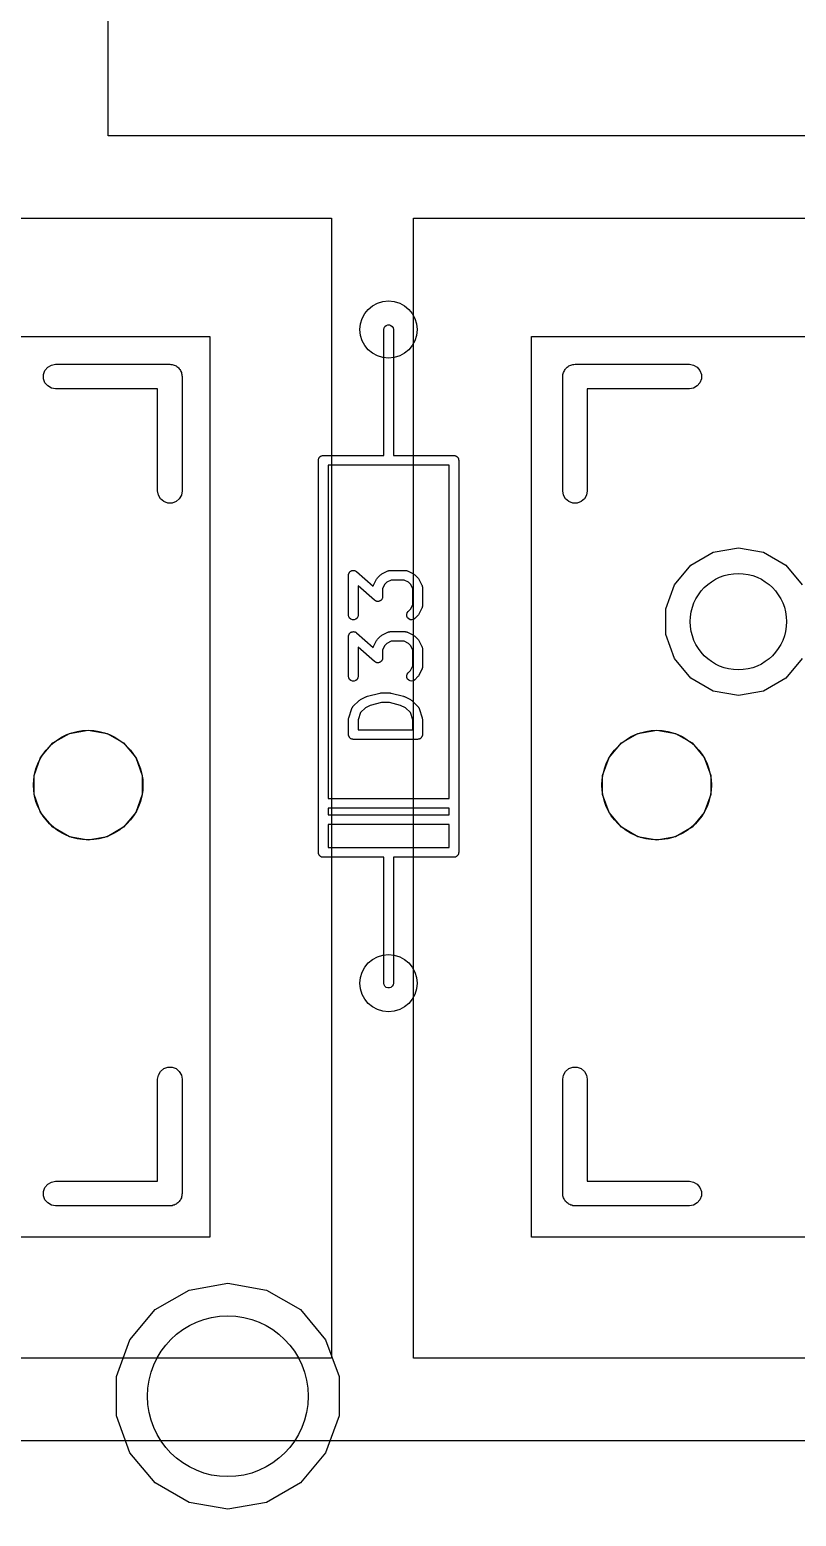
# Model space of a CAD drawing. Header units: millimetres. Extents: x 71 to 299, y 93 to 256.
# Drawn here: x 142.62 to 154.54, y 147.42 to 170.52 of the extents above; entities that cross this region are included whole.
import ezdxf

# ---------------------------------------------------------------- set-up
doc = ezdxf.new("R2010")
doc.units = ezdxf.units.MM
for name, color, linetype in [('BLACK', 7, 'Continuous'), ('PCB', 4, 'Continuous'), ('PCB_参照', 4, 'Continuous'), ('プレート', 6, 'Continuous'), ('物理キー', 7, 'Continuous'), ('裏面', 3, 'Continuous')]:
    doc.layers.add(name, color=color, linetype=linetype)

# ---------------------------------------------------------------- blocks, each defined once
blk = doc.blocks.new('PCB詳細')
at = {"layer": 'BLACK'}
for p, q in [((83.925, -90.92), (83.9295, -90.8943)), ((83.925, -92.19), (83.925, -90.92)), ((83.9295, -90.8943), (83.9425, -90.8718)), ((83.9425, -90.8718), (83.9625, -90.855)), ((83.9625, -90.855), (83.987, -90.8461)), ((83.987, -90.8461), (84.013, -90.8461)), ((84.013, -90.8461), (84.0375, -90.855)), ((84.0375, -90.855), (84.0575, -90.8718)), ((84.0575, -90.8718), (84.0705, -90.8943)), ((84.0705, -90.8943), (84.075, -90.92)), ((84.075, -90.92), (84.075, -92.19)), ((78.6995, -91.5041), (78.7568, -91.471)), ((78.7568, -91.471), (78.822, -91.4595)), ((78.822, -91.4595), (80.6, -91.4595)), ((80.6, -91.4595), (80.6164, -91.4624)), ((80.6164, -91.4624), (80.6331, -91.4624)), ((80.6331, -91.4624), (80.6487, -91.4681)), ((80.6487, -91.4681), (80.6652, -91.471)), ((80.6652, -91.471), (80.6796, -91.4793)), ((80.6796, -91.4793), (80.6953, -91.485)), ((80.6953, -91.485), (80.708, -91.4957)), ((80.708, -91.4957), (80.7225, -91.5041)), ((86.7775, -91.5041), (86.792, -91.4957)), ((86.792, -91.4957), (86.8047, -91.485)), ((86.8047, -91.485), (86.8204, -91.4793)), ((86.8204, -91.4793), (86.8348, -91.471)), ((86.8348, -91.471), (86.8513, -91.4681)), ((86.8513, -91.4681), (86.8669, -91.4624)), ((86.8669, -91.4624), (86.8836, -91.4624)), ((86.8836, -91.4624), (86.9, -91.4595)), ((86.9, -91.4595), (88.678, -91.4595)), ((88.678, -91.4595), (88.7432, -91.471)), ((88.7432, -91.471), (88.8005, -91.5041)), ((78.6344, -91.6169), (78.657, -91.5547)), ((78.6344, -91.6831), (78.6344, -91.6169)), ((78.657, -91.7452), (78.6344, -91.6831)), ((78.657, -91.5547), (78.6995, -91.5041)), ((80.7225, -91.5041), (80.7332, -91.5168)), ((80.7332, -91.5168), (80.7459, -91.5275)), ((80.7459, -91.5275), (80.7543, -91.542)), ((80.7543, -91.542), (80.765, -91.5547)), ((80.765, -91.5547), (80.7707, -91.5704)), ((80.7707, -91.5704), (80.779, -91.5848)), ((80.779, -91.5848), (80.7819, -91.6013)), ((80.7819, -91.6013), (80.7876, -91.6169)), ((80.7876, -91.6169), (80.7876, -91.6336)), ((80.7876, -91.6336), (80.7905, -91.65)), ((80.7905, -91.65), (80.7905, -93.428)), ((86.7095, -91.65), (86.7124, -91.6336)), ((86.7095, -93.428), (86.7095, -91.65)), ((86.7124, -91.6169), (86.7181, -91.6013)), ((86.7124, -91.6336), (86.7124, -91.6169)), ((86.7181, -91.6013), (86.721, -91.5848)), ((86.721, -91.5848), (86.7293, -91.5704)), ((86.7293, -91.5704), (86.735, -91.5547)), ((86.735, -91.5547), (86.7457, -91.542)), ((86.7457, -91.542), (86.7541, -91.5275)), ((86.7541, -91.5275), (86.7668, -91.5168)), ((86.7668, -91.5168), (86.7775, -91.5041)), ((88.8005, -91.5041), (88.843, -91.5547)), ((88.843, -91.5547), (88.8656, -91.6169)), ((88.8656, -91.6831), (88.843, -91.7452)), ((88.8656, -91.6169), (88.8656, -91.6831)), ((78.6995, -91.7959), (78.657, -91.7452)), ((78.7568, -91.829), (78.6995, -91.7959)), ((78.822, -91.8405), (78.7568, -91.829)), ((80.4095, -91.8405), (78.822, -91.8405)), ((80.4095, -93.428), (80.4095, -91.8405)), ((88.678, -91.8405), (87.0905, -91.8405)), ((87.0905, -91.8405), (87.0905, -93.428)), ((88.7432, -91.829), (88.678, -91.8405)), ((88.8005, -91.7959), (88.7432, -91.829)), ((88.843, -91.7452), (88.8005, -91.7959)), ((83.925, -92.877), (83.925, -92.19)), ((84.075, -92.19), (84.075, -92.877)), ((82.9415, -92.8913), (82.9465, -92.887)), ((82.9465, -92.887), (82.9527, -92.8848)), ((82.9527, -92.8848), (82.9583, -92.8815)), ((82.9583, -92.8815), (82.9648, -92.8804)), ((82.9648, -92.8804), (82.971, -92.8781)), ((82.971, -92.8781), (82.9775, -92.8781)), ((82.9775, -92.8781), (82.984, -92.877)), ((82.984, -92.877), (83.925, -92.877)), ((84.075, -92.877), (85.016, -92.877)), ((85.016, -92.877), (85.0225, -92.8781)), ((85.0225, -92.8781), (85.029, -92.8781)), ((85.029, -92.8781), (85.0352, -92.8804)), ((85.0352, -92.8804), (85.0417, -92.8815)), ((85.0417, -92.8815), (85.0473, -92.8848)), ((85.0473, -92.8848), (85.0535, -92.887)), ((85.0535, -92.887), (85.0585, -92.8913)), ((82.909, -92.952), (82.9101, -92.9455)), ((82.909, -99.048), (82.909, -92.952)), ((82.9101, -92.939), (82.9124, -92.9328)), ((82.9101, -92.9455), (82.9101, -92.939)), ((82.9124, -92.9328), (82.9135, -92.9263)), ((82.9135, -92.9263), (82.9168, -92.9207)), ((82.9168, -92.9207), (82.919, -92.9145)), ((82.919, -92.9145), (82.9233, -92.9095)), ((82.9233, -92.9095), (82.9265, -92.9038)), ((82.9265, -92.9038), (82.9316, -92.8996)), ((82.9316, -92.8996), (82.9358, -92.8945)), ((82.9358, -92.8945), (82.9415, -92.8913)), ((84, -93.027), (83.059, -93.027)), ((83.059, -93.027), (83.059, -98.211)), ((84.941, -93.027), (84, -93.027)), ((84.941, -98.211), (84.941, -93.027)), ((85.0585, -92.8913), (85.0642, -92.8945)), ((85.0642, -92.8945), (85.0684, -92.8996)), ((85.0684, -92.8996), (85.0735, -92.9038)), ((85.0735, -92.9038), (85.0767, -92.9095)), ((85.0767, -92.9095), (85.081, -92.9145)), ((85.081, -92.9145), (85.0832, -92.9207)), ((85.0832, -92.9207), (85.0865, -92.9263)), ((85.0865, -92.9263), (85.0876, -92.9328)), ((85.0876, -92.9328), (85.0899, -92.939)), ((85.0899, -92.939), (85.0899, -92.9455)), ((85.0899, -92.9455), (85.091, -92.952)), ((85.091, -92.952), (85.091, -99.048)), ((80.421, -93.4932), (80.4095, -93.428)), ((80.4541, -93.5505), (80.421, -93.4932)), ((80.5048, -93.593), (80.4541, -93.5505)), ((80.7459, -93.5505), (80.6953, -93.593)), ((80.779, -93.4932), (80.7459, -93.5505)), ((80.7905, -93.428), (80.779, -93.4932)), ((86.721, -93.4932), (86.7095, -93.428)), ((86.7541, -93.5505), (86.721, -93.4932)), ((86.8047, -93.593), (86.7541, -93.5505)), ((87.0459, -93.5505), (86.9952, -93.593)), ((87.079, -93.4932), (87.0459, -93.5505)), ((87.0905, -93.428), (87.079, -93.4932)), ((80.5669, -93.6156), (80.5048, -93.593)), ((80.6331, -93.6156), (80.5669, -93.6156)), ((80.6953, -93.593), (80.6331, -93.6156)), ((86.8669, -93.6156), (86.8047, -93.593)), ((86.9331, -93.6156), (86.8669, -93.6156)), ((86.9952, -93.593), (86.9331, -93.6156)), ((88.7025, -94.5811), (89.0476, -94.3818)), ((89.0476, -94.3818), (89.44, -94.3126)), ((89.44, -94.3126), (89.8324, -94.3818)), ((89.8324, -94.3818), (90.1775, -94.5811)), ((83.3774, -94.7381), (83.3787, -94.7309)), ((83.3774, -95.3571), (83.3774, -94.7381)), ((83.3787, -94.7309), (83.3788, -94.7235)), ((83.3788, -94.7235), (83.3809, -94.7181)), ((83.3809, -94.7181), (83.3819, -94.7124)), ((83.3819, -94.7124), (83.3856, -94.7061)), ((83.3856, -94.7061), (83.3882, -94.6993)), ((83.3882, -94.6993), (83.392, -94.6949)), ((83.392, -94.6949), (83.3949, -94.6899)), ((83.3949, -94.6899), (83.4005, -94.6852)), ((83.4005, -94.6852), (83.4054, -94.6797)), ((83.4054, -94.6797), (83.4104, -94.6769)), ((83.4104, -94.6769), (83.4149, -94.6731)), ((83.4149, -94.6731), (83.4218, -94.6706)), ((83.4218, -94.6706), (83.4282, -94.6671)), ((83.4282, -94.6671), (83.4339, -94.6662)), ((83.4339, -94.6662), (83.4394, -94.6642)), ((83.4394, -94.6642), (83.4467, -94.6642)), ((83.4467, -94.6642), (83.4539, -94.6631)), ((83.4539, -94.6631), (83.4596, -94.6642)), ((83.4596, -94.6642), (83.4654, -94.6642)), ((83.4654, -94.6642), (83.4723, -94.6667)), ((83.4723, -94.6667), (83.4795, -94.6682)), ((83.4795, -94.6682), (83.4844, -94.6712)), ((83.4844, -94.6712), (83.4899, -94.6731)), ((83.4899, -94.6731), (83.4955, -94.6779)), ((83.4955, -94.6779), (83.5018, -94.6817)), ((83.5018, -94.6817), (83.7618, -94.9091)), ((83.8279, -94.7803), (83.8755, -94.7327)), ((83.8755, -94.7327), (83.8854, -94.7258)), ((83.8854, -94.7258), (83.895, -94.7186)), ((83.895, -94.7186), (83.9903, -94.671)), ((83.9903, -94.671), (83.9944, -94.6698)), ((83.9944, -94.6698), (83.9982, -94.6676)), ((83.9982, -94.6676), (84.0068, -94.6661)), ((84.0068, -94.6661), (84.0152, -94.6636)), ((84.0152, -94.6636), (84.0196, -94.6638)), ((84.0196, -94.6638), (84.0238, -94.6631)), ((84.0238, -94.6631), (84.2619, -94.6631)), ((84.2619, -94.6631), (84.2662, -94.6638)), ((84.2662, -94.6638), (84.2705, -94.6636)), ((84.2705, -94.6636), (84.2789, -94.6661)), ((84.2789, -94.6661), (84.2876, -94.6676)), ((84.2876, -94.6676), (84.2913, -94.6698)), ((84.2913, -94.6698), (84.2954, -94.671)), ((84.2954, -94.671), (84.3907, -94.7186)), ((84.3907, -94.7186), (84.4003, -94.7258)), ((84.4003, -94.7258), (84.4102, -94.7327)), ((84.4102, -94.7327), (84.4578, -94.7803)), ((88.4464, -94.8863), (88.7025, -94.5811)), ((90.1775, -94.5811), (90.4336, -94.8863)), ((83.7839, -95.1279), (83.5274, -94.9034)), ((83.5274, -94.9034), (83.5274, -95.3571)), ((83.7618, -94.9091), (83.7629, -94.9029)), ((83.7629, -94.9029), (83.765, -94.8992)), ((83.765, -94.8992), (83.7663, -94.895)), ((83.7663, -94.895), (83.8139, -94.7998)), ((83.8139, -94.7998), (83.821, -94.7901)), ((83.821, -94.7901), (83.8279, -94.7803)), ((83.9426, -94.8778), (83.9083, -94.9463)), ((83.9083, -94.9463), (83.9083, -95.0714)), ((83.973, -94.8474), (83.9426, -94.8778)), ((84.0415, -94.8131), (83.973, -94.8474)), ((84.2442, -94.8131), (84.0415, -94.8131)), ((84.3127, -94.8474), (84.2442, -94.8131)), ((84.3431, -94.8778), (84.3127, -94.8474)), ((84.3774, -94.9463), (84.3431, -94.8778)), ((84.3774, -95.1966), (84.3774, -94.9463)), ((84.4578, -94.7803), (84.4647, -94.7901)), ((84.4647, -94.7901), (84.4718, -94.7998)), ((84.4718, -94.7998), (84.5195, -94.895)), ((84.5195, -94.895), (84.5207, -94.8992)), ((84.5207, -94.8992), (84.5229, -94.9029)), ((84.5229, -94.9029), (84.5244, -94.9116)), ((84.5244, -94.9116), (84.5269, -94.92)), ((84.5269, -94.92), (84.5266, -94.9243)), ((84.5266, -94.9243), (84.5274, -94.9286)), ((84.5274, -94.9286), (84.5274, -95.2143)), ((88.3101, -95.2608), (88.4464, -94.8863)), ((83.7902, -95.1317), (83.7839, -95.1279)), ((83.7958, -95.1364), (83.7902, -95.1317)), ((83.8013, -95.1384), (83.7958, -95.1364)), ((83.8062, -95.1414), (83.8013, -95.1384)), ((83.8134, -95.1428), (83.8062, -95.1414)), ((83.8203, -95.1453), (83.8134, -95.1428)), ((83.8261, -95.1453), (83.8203, -95.1453)), ((83.8318, -95.1464), (83.8261, -95.1453)), ((83.839, -95.1453), (83.8318, -95.1464)), ((83.8464, -95.1453), (83.839, -95.1453)), ((83.8518, -95.1433), (83.8464, -95.1453)), ((83.8575, -95.1424), (83.8518, -95.1433)), ((83.8639, -95.1389), (83.8575, -95.1424)), ((83.8708, -95.1364), (83.8639, -95.1389)), ((83.8753, -95.1327), (83.8708, -95.1364)), ((83.8803, -95.1299), (83.8753, -95.1327)), ((83.8852, -95.1243), (83.8803, -95.1299)), ((83.8908, -95.1196), (83.8852, -95.1243)), ((83.8937, -95.1146), (83.8908, -95.1196)), ((83.8975, -95.1103), (83.8937, -95.1146)), ((83.9001, -95.1034), (83.8975, -95.1103)), ((83.9038, -95.0971), (83.9001, -95.1034)), ((83.9048, -95.0914), (83.9038, -95.0971)), ((83.9069, -95.086), (83.9048, -95.0914)), ((83.9071, -95.0786), (83.9069, -95.086)), ((83.9083, -95.0714), (83.9071, -95.0786)), ((84.3431, -95.2651), (84.3774, -95.1966)), ((83.3819, -95.3828), (83.3774, -95.3571)), ((83.3949, -95.4054), (83.3819, -95.3828)), ((83.4149, -95.4221), (83.3949, -95.4054)), ((83.4394, -95.431), (83.4149, -95.4221)), ((83.4654, -95.431), (83.4394, -95.431)), ((83.4899, -95.4221), (83.4654, -95.431)), ((83.5098, -95.4054), (83.4899, -95.4221)), ((83.5229, -95.3828), (83.5098, -95.4054)), ((83.5274, -95.3571), (83.5229, -95.3828)), ((84.2824, -95.3506), (84.2892, -95.3254)), ((84.2847, -95.3766), (84.2824, -95.3506)), ((84.2957, -95.4002), (84.2847, -95.3766)), ((84.2892, -95.3254), (84.3041, -95.3041)), ((84.3141, -95.4186), (84.2957, -95.4002)), ((84.3041, -95.3041), (84.3431, -95.2651)), ((84.3377, -95.4296), (84.3141, -95.4186)), ((84.3637, -95.4319), (84.3377, -95.4296)), ((84.3888, -95.4251), (84.3637, -95.4319)), ((84.4102, -95.4102), (84.3888, -95.4251)), ((84.4578, -95.3626), (84.4102, -95.4102)), ((84.4647, -95.3527), (84.4578, -95.3626)), ((84.4718, -95.3431), (84.4647, -95.3527)), ((84.5195, -95.2478), (84.4718, -95.3431)), ((84.5207, -95.2437), (84.5195, -95.2478)), ((84.5229, -95.2399), (84.5207, -95.2437)), ((84.5244, -95.2313), (84.5229, -95.2399)), ((84.5269, -95.2229), (84.5244, -95.2313)), ((84.5274, -95.2143), (84.5266, -95.2185)), ((84.5266, -95.2185), (84.5269, -95.2229)), ((88.3101, -95.6592), (88.3101, -95.2608)), ((83.3819, -95.6648), (83.3856, -95.6585)), ((83.3856, -95.6585), (83.3882, -95.6516)), ((83.3882, -95.6516), (83.392, -95.6473)), ((83.392, -95.6473), (83.3949, -95.6423)), ((83.3949, -95.6423), (83.4005, -95.6376)), ((83.4005, -95.6376), (83.4054, -95.632)), ((83.4054, -95.632), (83.4104, -95.6292)), ((83.4104, -95.6292), (83.4149, -95.6255)), ((83.4149, -95.6255), (83.4218, -95.623)), ((83.4218, -95.623), (83.4282, -95.6195)), ((83.4282, -95.6195), (83.4339, -95.6186)), ((83.4339, -95.6186), (83.4394, -95.6166)), ((83.4394, -95.6166), (83.4467, -95.6166)), ((83.4467, -95.6166), (83.4539, -95.6155)), ((83.4539, -95.6155), (83.4596, -95.6166)), ((83.4596, -95.6166), (83.4654, -95.6166)), ((83.4654, -95.6166), (83.4723, -95.6191)), ((83.4723, -95.6191), (83.4795, -95.6205)), ((83.4795, -95.6205), (83.4844, -95.6235)), ((83.4844, -95.6235), (83.4899, -95.6255)), ((83.4899, -95.6255), (83.4955, -95.6302)), ((83.4955, -95.6302), (83.5018, -95.634)), ((83.5018, -95.634), (83.7618, -95.8615)), ((83.895, -95.671), (83.9903, -95.6234)), ((83.9903, -95.6234), (83.9944, -95.6222)), ((83.9944, -95.6222), (83.9982, -95.62)), ((83.9982, -95.62), (84.0068, -95.6185)), ((84.0068, -95.6185), (84.0152, -95.616)), ((84.0152, -95.616), (84.0196, -95.6162)), ((84.0196, -95.6162), (84.0238, -95.6155)), ((84.0238, -95.6155), (84.2619, -95.6155)), ((84.2619, -95.6155), (84.2662, -95.6162)), ((84.2662, -95.6162), (84.2705, -95.616)), ((84.2705, -95.616), (84.2789, -95.6185)), ((84.2789, -95.6185), (84.2876, -95.62)), ((84.2876, -95.62), (84.2913, -95.6222)), ((84.2913, -95.6222), (84.2954, -95.6234)), ((84.2954, -95.6234), (84.3907, -95.671)), ((88.4464, -96.0337), (88.3101, -95.6592)), ((83.3774, -95.6905), (83.3787, -95.6833)), ((83.3774, -96.3095), (83.3774, -95.6905)), ((83.3787, -95.6833), (83.3788, -95.6759)), ((83.3788, -95.6759), (83.3809, -95.6705)), ((83.3809, -95.6705), (83.3819, -95.6648)), ((83.7839, -96.0803), (83.5274, -95.8558)), ((83.5274, -95.8558), (83.5274, -96.3095)), ((83.7618, -95.8615), (83.7629, -95.8553)), ((83.7629, -95.8553), (83.765, -95.8516)), ((83.765, -95.8516), (83.7663, -95.8474)), ((83.7663, -95.8474), (83.8139, -95.7522)), ((83.8139, -95.7522), (83.821, -95.7425)), ((83.821, -95.7425), (83.8279, -95.7327)), ((83.8279, -95.7327), (83.8755, -95.6851)), ((83.8755, -95.6851), (83.8854, -95.6782)), ((83.8854, -95.6782), (83.895, -95.671)), ((83.9426, -95.8301), (83.9083, -95.8987)), ((83.973, -95.7997), (83.9426, -95.8301)), ((84.0415, -95.7655), (83.973, -95.7997)), ((84.2442, -95.7655), (84.0415, -95.7655)), ((84.3127, -95.7997), (84.2442, -95.7655)), ((84.3431, -95.8301), (84.3127, -95.7997)), ((84.3774, -95.8987), (84.3431, -95.8301)), ((84.3907, -95.671), (84.4003, -95.6782)), ((84.4003, -95.6782), (84.4102, -95.6851)), ((84.4102, -95.6851), (84.4578, -95.7327)), ((84.4578, -95.7327), (84.4647, -95.7425)), ((84.4647, -95.7425), (84.4718, -95.7522)), ((84.4718, -95.7522), (84.5195, -95.8474)), ((84.5195, -95.8474), (84.5207, -95.8516)), ((84.5207, -95.8516), (84.5229, -95.8553)), ((84.5229, -95.8553), (84.5244, -95.864)), ((84.5244, -95.864), (84.5269, -95.8724)), ((84.5269, -95.8724), (84.5266, -95.8767)), ((84.5266, -95.8767), (84.5274, -95.881)), ((84.5274, -95.881), (84.5274, -96.1667)), ((83.7902, -96.084), (83.7839, -96.0803)), ((83.7958, -96.0888), (83.7902, -96.084)), ((83.8013, -96.0907), (83.7958, -96.0888)), ((83.8062, -96.0937), (83.8013, -96.0907)), ((83.8134, -96.0952), (83.8062, -96.0937)), ((83.8203, -96.0977), (83.8134, -96.0952)), ((83.8261, -96.0977), (83.8203, -96.0977)), ((83.8318, -96.0988), (83.8261, -96.0977)), ((83.839, -96.0977), (83.8318, -96.0988)), ((83.8464, -96.0977), (83.839, -96.0977)), ((83.8518, -96.0957), (83.8464, -96.0977)), ((83.8575, -96.0948), (83.8518, -96.0957)), ((83.8639, -96.0913), (83.8575, -96.0948)), ((83.8708, -96.0888), (83.8639, -96.0913)), ((83.8753, -96.085), (83.8708, -96.0888)), ((83.8803, -96.0823), (83.8753, -96.085)), ((83.8852, -96.0767), (83.8803, -96.0823)), ((83.8908, -96.072), (83.8852, -96.0767)), ((83.8937, -96.067), (83.8908, -96.072)), ((83.8975, -96.0626), (83.8937, -96.067)), ((83.9001, -96.0558), (83.8975, -96.0626)), ((83.9038, -96.0495), (83.9001, -96.0558)), ((83.9048, -96.0438), (83.9038, -96.0495)), ((83.9069, -96.0384), (83.9048, -96.0438)), ((83.9071, -96.031), (83.9069, -96.0384)), ((83.9083, -96.0238), (83.9071, -96.031)), ((83.9083, -95.8987), (83.9083, -96.0238)), ((84.3774, -96.149), (84.3774, -95.8987)), ((88.7025, -96.3389), (88.4464, -96.0337)), ((90.4336, -96.0337), (90.1775, -96.3389)), ((83.3819, -96.3352), (83.3774, -96.3095)), ((83.3949, -96.3577), (83.3819, -96.3352)), ((83.5229, -96.3352), (83.5098, -96.3577)), ((83.5274, -96.3095), (83.5229, -96.3352)), ((84.2824, -96.303), (84.2892, -96.2778)), ((84.2847, -96.3289), (84.2824, -96.303)), ((84.2957, -96.3525), (84.2847, -96.3289)), ((84.2892, -96.2778), (84.3041, -96.2565)), ((84.3141, -96.371), (84.2957, -96.3525)), ((84.3041, -96.2565), (84.3431, -96.2175)), ((84.3431, -96.2175), (84.3774, -96.149)), ((84.4578, -96.3149), (84.4102, -96.3626)), ((84.4647, -96.3051), (84.4578, -96.3149)), ((84.4718, -96.2954), (84.4647, -96.3051)), ((84.5195, -96.2002), (84.4718, -96.2954)), ((84.5207, -96.1961), (84.5195, -96.2002)), ((84.5229, -96.1923), (84.5207, -96.1961)), ((84.5244, -96.1837), (84.5229, -96.1923)), ((84.5269, -96.1752), (84.5244, -96.1837)), ((84.5274, -96.1667), (84.5266, -96.1709)), ((84.5266, -96.1709), (84.5269, -96.1752)), ((89.0476, -96.5382), (88.7025, -96.3389)), ((90.1775, -96.3389), (89.8324, -96.5382)), ((83.4149, -96.3745), (83.3949, -96.3577)), ((83.4394, -96.3834), (83.4149, -96.3745)), ((83.4654, -96.3834), (83.4394, -96.3834)), ((83.4899, -96.3745), (83.4654, -96.3834)), ((83.5098, -96.3577), (83.4899, -96.3745)), ((83.6723, -96.6177), (83.8628, -96.5701)), ((83.8628, -96.5701), (83.8719, -96.5694)), ((83.8719, -96.5694), (83.881, -96.5679)), ((83.881, -96.5679), (84.0238, -96.5679)), ((84.0238, -96.5679), (84.0328, -96.5694)), ((84.0328, -96.5694), (84.042, -96.5701)), ((84.042, -96.5701), (84.2325, -96.6177)), ((84.3377, -96.382), (84.3141, -96.371)), ((84.3637, -96.3842), (84.3377, -96.382)), ((84.3888, -96.3775), (84.3637, -96.3842)), ((84.4102, -96.3626), (84.3888, -96.3775)), ((89.44, -96.6074), (89.0476, -96.5382)), ((89.8324, -96.5382), (89.44, -96.6074)), ((83.3812, -96.9525), (83.4288, -96.8096)), ((83.4288, -96.8096), (83.4309, -96.8058)), ((83.4309, -96.8058), (83.432, -96.8016)), ((83.432, -96.8016), (83.4371, -96.7944)), ((83.4371, -96.7944), (83.4413, -96.7867)), ((83.4413, -96.7867), (83.4445, -96.7838)), ((83.4445, -96.7838), (83.447, -96.7803)), ((83.447, -96.7803), (83.5422, -96.6851)), ((83.5422, -96.6851), (83.552, -96.6782)), ((83.552, -96.6782), (83.5617, -96.671)), ((83.5617, -96.671), (83.6569, -96.6234)), ((83.6397, -96.7997), (83.5656, -96.8738)), ((83.7167, -96.7612), (83.6397, -96.7997)), ((83.6569, -96.6234), (83.6648, -96.6211)), ((83.6648, -96.6211), (83.6723, -96.6177)), ((83.8902, -96.7179), (83.7167, -96.7612)), ((84.0146, -96.7179), (83.8902, -96.7179)), ((84.1881, -96.7612), (84.0146, -96.7179)), ((84.2651, -96.7997), (84.1881, -96.7612)), ((84.2325, -96.6177), (84.24, -96.6211)), ((84.24, -96.6211), (84.2478, -96.6234)), ((84.2478, -96.6234), (84.3431, -96.671)), ((84.3392, -96.8738), (84.2651, -96.7997)), ((84.3431, -96.671), (84.3527, -96.6782)), ((84.3527, -96.6782), (84.3626, -96.6851)), ((84.3626, -96.6851), (84.4578, -96.7803)), ((84.4578, -96.7803), (84.4603, -96.7838)), ((84.4603, -96.7838), (84.4635, -96.7867)), ((84.4635, -96.7867), (84.4677, -96.7944)), ((84.4677, -96.7944), (84.4727, -96.8016)), ((84.4727, -96.8016), (84.4739, -96.8058)), ((84.4739, -96.8058), (84.4759, -96.8096)), ((84.4759, -96.8096), (84.5235, -96.9525)), ((83.3774, -96.9762), (83.3795, -96.9643)), ((83.3774, -97.2143), (83.3774, -96.9762)), ((83.3795, -96.9643), (83.3812, -96.9525)), ((83.5656, -96.8738), (83.5274, -96.9884)), ((83.5274, -96.9884), (83.5274, -97.1393)), ((84.3774, -96.9884), (84.3392, -96.8738)), ((84.3774, -97.1393), (84.3774, -96.9884)), ((84.5235, -96.9525), (84.5253, -96.9643)), ((84.5253, -96.9643), (84.5274, -96.9762)), ((84.5274, -96.9762), (84.5274, -97.2143)), ((78.781, -97.3457), (79.0379, -97.1974)), ((79.0379, -97.1974), (79.33, -97.1458)), ((79.33, -97.1458), (79.6221, -97.1974)), ((79.6221, -97.1974), (79.879, -97.3457)), ((83.3785, -97.2207), (83.3774, -97.2143)), ((83.3785, -97.2273), (83.3785, -97.2207)), ((83.3808, -97.2335), (83.3785, -97.2273)), ((83.3819, -97.2399), (83.3808, -97.2335)), ((83.3852, -97.2456), (83.3819, -97.2399)), ((83.3874, -97.2518), (83.3852, -97.2456)), ((83.3916, -97.2568), (83.3874, -97.2518)), ((83.3949, -97.2625), (83.3916, -97.2568)), ((83.4, -97.2667), (83.3949, -97.2625)), ((83.4042, -97.2717), (83.4, -97.2667)), ((83.4099, -97.275), (83.4042, -97.2717)), ((83.4149, -97.2792), (83.4099, -97.275)), ((83.421, -97.2815), (83.4149, -97.2792)), ((83.5274, -97.1393), (84.3774, -97.1393)), ((84.4899, -97.2792), (84.4837, -97.2815)), ((84.4949, -97.275), (84.4899, -97.2792)), ((84.5006, -97.2717), (84.4949, -97.275)), ((84.5048, -97.2667), (84.5006, -97.2717)), ((84.5098, -97.2625), (84.5048, -97.2667)), ((84.5131, -97.2568), (84.5098, -97.2625)), ((84.5173, -97.2518), (84.5131, -97.2568)), ((84.5196, -97.2456), (84.5173, -97.2518)), ((84.5229, -97.2399), (84.5196, -97.2456)), ((84.524, -97.2335), (84.5229, -97.2399)), ((84.5262, -97.2273), (84.524, -97.2335)), ((84.5274, -97.2143), (84.5262, -97.2207)), ((84.5262, -97.2207), (84.5262, -97.2273)), ((87.621, -97.3457), (87.8779, -97.1974)), ((87.8779, -97.1974), (88.17, -97.1458)), ((88.17, -97.1458), (88.4621, -97.1974)), ((88.4621, -97.1974), (88.719, -97.3457)), ((78.5903, -97.5729), (78.781, -97.3457)), ((79.879, -97.3457), (80.0697, -97.5729)), ((83.4267, -97.2848), (83.421, -97.2815)), ((83.4332, -97.2859), (83.4267, -97.2848)), ((83.4394, -97.2881), (83.4332, -97.2859)), ((83.4459, -97.2881), (83.4394, -97.2881)), ((83.4524, -97.2893), (83.4459, -97.2881)), ((84.4524, -97.2893), (83.4524, -97.2893)), ((84.4588, -97.2881), (84.4524, -97.2893)), ((84.4654, -97.2881), (84.4588, -97.2881)), ((84.4716, -97.2859), (84.4654, -97.2881)), ((84.478, -97.2848), (84.4716, -97.2859)), ((84.4837, -97.2815), (84.478, -97.2848)), ((87.4303, -97.5729), (87.621, -97.3457)), ((88.719, -97.3457), (88.9097, -97.5729)), ((78.4888, -97.8517), (78.5903, -97.5729)), ((80.0697, -97.5729), (80.1712, -97.8517)), ((87.3288, -97.8517), (87.4303, -97.5729)), ((88.9097, -97.5729), (89.0112, -97.8517)), ((78.4888, -98.1483), (78.4888, -97.8517)), ((80.1712, -97.8517), (80.1712, -98.1483)), ((87.3288, -98.1483), (87.3288, -97.8517)), ((89.0112, -97.8517), (89.0112, -98.1483)), ((78.5903, -98.4271), (78.4888, -98.1483)), ((80.1712, -98.1483), (80.0697, -98.4271)), ((87.4303, -98.4271), (87.3288, -98.1483)), ((89.0112, -98.1483), (88.9097, -98.4271)), ((78.781, -98.6543), (78.5903, -98.4271)), ((80.0697, -98.4271), (79.879, -98.6543)), ((83.059, -98.211), (84.941, -98.211)), ((83.059, -98.361), (83.059, -98.465)), ((84.941, -98.361), (83.059, -98.361)), ((84.941, -98.465), (84.941, -98.361)), ((87.621, -98.6543), (87.4303, -98.4271)), ((88.9097, -98.4271), (88.719, -98.6543)), ((79.0379, -98.8026), (78.781, -98.6543)), ((79.879, -98.6543), (79.6221, -98.8026)), ((83.059, -98.465), (84.941, -98.465)), ((84.941, -98.615), (83.059, -98.615)), ((83.059, -98.615), (83.059, -98.973)), ((84.941, -98.973), (84.941, -98.615)), ((87.8779, -98.8026), (87.621, -98.6543)), ((88.719, -98.6543), (88.4621, -98.8026)), ((79.33, -98.8541), (79.0379, -98.8026)), ((79.6221, -98.8026), (79.33, -98.8541)), ((88.17, -98.8541), (87.8779, -98.8026)), ((88.4621, -98.8026), (88.17, -98.8541)), ((82.9101, -99.0545), (82.909, -99.048)), ((82.9101, -99.061), (82.9101, -99.0545)), ((82.9124, -99.0672), (82.9101, -99.061)), ((82.9135, -99.0737), (82.9124, -99.0672)), ((82.9168, -99.0793), (82.9135, -99.0737)), ((82.919, -99.0855), (82.9168, -99.0793)), ((82.9233, -99.0905), (82.919, -99.0855)), ((82.9265, -99.0962), (82.9233, -99.0905)), ((82.9316, -99.1004), (82.9265, -99.0962)), ((82.9358, -99.1055), (82.9316, -99.1004)), ((82.9415, -99.1087), (82.9358, -99.1055)), ((82.9465, -99.113), (82.9415, -99.1087)), ((82.9527, -99.1152), (82.9465, -99.113)), ((82.9583, -99.1185), (82.9527, -99.1152)), ((82.9648, -99.1196), (82.9583, -99.1185)), ((82.971, -99.1219), (82.9648, -99.1196)), ((82.9775, -99.1219), (82.971, -99.1219)), ((82.984, -99.123), (82.9775, -99.1219)), ((83.925, -99.123), (82.984, -99.123)), ((83.059, -98.973), (84, -98.973)), ((83.925, -99.81), (83.925, -99.123)), ((84, -98.973), (84.941, -98.973)), ((85.016, -99.123), (84.075, -99.123)), ((84.075, -99.123), (84.075, -99.81)), ((85.0225, -99.1219), (85.016, -99.123)), ((85.029, -99.1219), (85.0225, -99.1219)), ((85.0352, -99.1196), (85.029, -99.1219)), ((85.0417, -99.1185), (85.0352, -99.1196)), ((85.0473, -99.1152), (85.0417, -99.1185)), ((85.0535, -99.113), (85.0473, -99.1152)), ((85.0585, -99.1087), (85.0535, -99.113)), ((85.0642, -99.1055), (85.0585, -99.1087)), ((85.0684, -99.1004), (85.0642, -99.1055)), ((85.0735, -99.0962), (85.0684, -99.1004)), ((85.0767, -99.0905), (85.0735, -99.0962)), ((85.081, -99.0855), (85.0767, -99.0905)), ((85.0832, -99.0793), (85.081, -99.0855)), ((85.0865, -99.0737), (85.0832, -99.0793)), ((85.0876, -99.0672), (85.0865, -99.0737)), ((85.0899, -99.061), (85.0876, -99.0672)), ((85.091, -99.048), (85.0899, -99.0545)), ((85.0899, -99.0545), (85.0899, -99.061)), ((83.925, -101.08), (83.925, -99.81)), ((84.075, -99.81), (84.075, -101.08)), ((83.9295, -101.106), (83.925, -101.08)), ((83.9425, -101.128), (83.9295, -101.106)), ((83.9625, -101.145), (83.9425, -101.128)), ((83.987, -101.154), (83.9625, -101.145)), ((84.013, -101.154), (83.987, -101.154)), ((84.0375, -101.145), (84.013, -101.154)), ((84.0575, -101.128), (84.0375, -101.145)), ((84.0705, -101.106), (84.0575, -101.128)), ((84.075, -101.08), (84.0705, -101.106)), ((80.4095, -102.572), (80.421, -102.507)), ((80.4095, -104.159), (80.4095, -102.572)), ((80.421, -102.507), (80.4541, -102.45)), ((80.4541, -102.45), (80.5048, -102.407)), ((80.5048, -102.407), (80.5669, -102.384)), ((80.5669, -102.384), (80.6331, -102.384)), ((80.6331, -102.384), (80.6953, -102.407)), ((80.6953, -102.407), (80.7459, -102.45)), ((80.7459, -102.45), (80.779, -102.507)), ((80.779, -102.507), (80.7905, -102.572)), ((80.7905, -102.572), (80.7905, -104.35)), ((86.7095, -102.572), (86.721, -102.507)), ((86.7095, -104.35), (86.7095, -102.572)), ((86.721, -102.507), (86.7541, -102.45)), ((86.7541, -102.45), (86.8047, -102.407)), ((86.8047, -102.407), (86.8669, -102.384)), ((86.8669, -102.384), (86.9331, -102.384)), ((86.9331, -102.384), (86.9952, -102.407)), ((86.9952, -102.407), (87.0459, -102.45)), ((87.0459, -102.45), (87.079, -102.507)), ((87.079, -102.507), (87.0905, -102.572)), ((87.0905, -102.572), (87.0905, -104.159)), ((78.657, -104.255), (78.6995, -104.204)), ((78.6995, -104.204), (78.7568, -104.171)), ((78.7568, -104.171), (78.822, -104.159)), ((78.822, -104.159), (80.4095, -104.159)), ((87.0905, -104.159), (88.678, -104.159)), ((88.678, -104.159), (88.7432, -104.171)), ((88.7432, -104.171), (88.8005, -104.204)), ((88.8005, -104.204), (88.843, -104.255)), ((78.6344, -104.317), (78.657, -104.255)), ((78.6344, -104.383), (78.6344, -104.317)), ((78.657, -104.445), (78.6344, -104.383)), ((80.7707, -104.43), (80.765, -104.445)), ((80.779, -104.415), (80.7707, -104.43)), ((80.7819, -104.399), (80.779, -104.415)), ((80.7876, -104.383), (80.7819, -104.399)), ((80.7905, -104.35), (80.7876, -104.366)), ((80.7876, -104.366), (80.7876, -104.383)), ((86.7124, -104.366), (86.7095, -104.35)), ((86.7124, -104.383), (86.7124, -104.366)), ((86.7181, -104.399), (86.7124, -104.383)), ((86.721, -104.415), (86.7181, -104.399)), ((86.7293, -104.43), (86.721, -104.415)), ((86.735, -104.445), (86.7293, -104.43)), ((88.843, -104.255), (88.8656, -104.317)), ((88.8656, -104.383), (88.843, -104.445)), ((88.8656, -104.317), (88.8656, -104.383)), ((78.6995, -104.496), (78.657, -104.445)), ((78.7568, -104.529), (78.6995, -104.496)), ((78.822, -104.54), (78.7568, -104.529)), ((80.6, -104.54), (78.822, -104.54)), ((80.6164, -104.538), (80.6, -104.54)), ((80.6331, -104.538), (80.6164, -104.538)), ((80.6487, -104.532), (80.6331, -104.538)), ((80.6652, -104.529), (80.6487, -104.532)), ((80.6796, -104.521), (80.6652, -104.529)), ((80.6953, -104.515), (80.6796, -104.521)), ((80.708, -104.504), (80.6953, -104.515)), ((80.7225, -104.496), (80.708, -104.504)), ((80.7332, -104.483), (80.7225, -104.496)), ((80.7459, -104.472), (80.7332, -104.483)), ((80.7543, -104.458), (80.7459, -104.472)), ((80.765, -104.445), (80.7543, -104.458)), ((86.7457, -104.458), (86.735, -104.445)), ((86.7541, -104.472), (86.7457, -104.458)), ((86.7668, -104.483), (86.7541, -104.472)), ((86.7775, -104.496), (86.7668, -104.483)), ((86.792, -104.504), (86.7775, -104.496)), ((86.8047, -104.515), (86.792, -104.504)), ((86.8204, -104.521), (86.8047, -104.515)), ((86.8348, -104.529), (86.8204, -104.521)), ((86.8513, -104.532), (86.8348, -104.529)), ((86.8669, -104.538), (86.8513, -104.532)), ((86.8836, -104.538), (86.8669, -104.538)), ((86.9, -104.54), (86.8836, -104.538)), ((88.678, -104.54), (86.9, -104.54)), ((88.7432, -104.529), (88.678, -104.54)), ((88.8005, -104.496), (88.7432, -104.529)), ((88.843, -104.445), (88.8005, -104.496)), ((80.8992, -105.849), (81.5, -105.743)), ((81.5, -105.743), (82.1008, -105.849)), ((80.3708, -106.154), (80.8992, -105.849)), ((82.1008, -105.849), (82.6292, -106.154)), ((79.9787, -106.622), (80.3708, -106.154)), ((82.6292, -106.154), (83.0213, -106.622)), ((79.77, -107.195), (79.9787, -106.622)), ((83.0213, -106.622), (83.23, -107.195)), ((79.77, -107.805), (79.77, -107.195)), ((83.23, -107.195), (83.23, -107.805)), ((79.9787, -108.378), (79.77, -107.805)), ((83.23, -107.805), (83.0213, -108.378)), ((80.3708, -108.846), (79.9787, -108.378)), ((83.0213, -108.378), (82.6292, -108.846)), ((80.8992, -109.151), (80.3708, -108.846)), ((82.6292, -108.846), (82.1008, -109.151)), ((81.5, -109.257), (80.8992, -109.151)), ((82.1008, -109.151), (81.5, -109.257))]:
    blk.add_line(p, q, dxfattribs=at)
for centre, radius in [((84, -90.92), 0.4445), ((89.44, -95.46), 0.7493), ((79.33, -98), 0.8509), ((88.17, -98), 0.8509), ((84, -101.08), 0.4445), ((81.5, -107.5), 1.25)]:
    blk.add_circle(centre, radius, dxfattribs=at)
blk = doc.blocks.new('A$C28663')
at = {"layer": 'PCB'}
blk.add_blockref('PCB詳細', (-35.075, 145.925), dxfattribs=at)

msp = doc.modelspace()

# ---------------------------------------------------------------- linework, layer by layer
at = {"layer": 'プレート'}
for points in [[(131.422, 151.757), (131.422, 165.757), (145.422, 165.757), (145.422, 151.757)], [(150.422, 151.757), (150.422, 165.757), (164.422, 165.757), (164.422, 151.757)]]:
    msp.add_lwpolyline(points, close=True, dxfattribs=at)
msp.add_circle((145.699, 149.282), 1.25, dxfattribs=at)
at = {"layer": '物理キー', "color": 7}
for points in [[(143.838, 186.594), (161.56, 186.594), (161.56, 168.872), (143.838, 168.872), (143.838, 186.594)], [(129.588, 167.594), (147.31, 167.594), (147.31, 149.872), (129.588, 149.872), (129.588, 167.594)], [(148.588, 167.594), (166.31, 167.594), (166.31, 149.872), (148.588, 149.872), (148.588, 167.594)], [(139.088, 148.594), (156.81, 148.594), (156.81, 130.872), (139.088, 130.872), (139.088, 148.594)]]:
    msp.add_lwpolyline(points, close=True, dxfattribs=at)
at = {"layer": '裏面'}
msp.add_circle((145.699, 149.282), 1.25, dxfattribs=at)

# ---------------------------------------------------------------- block references
at = {"layer": 'PCB_参照'}
msp.add_blockref('A$C28663', (99.274, 110.857), dxfattribs=at)

doc.saveas('drawing.dxf')
